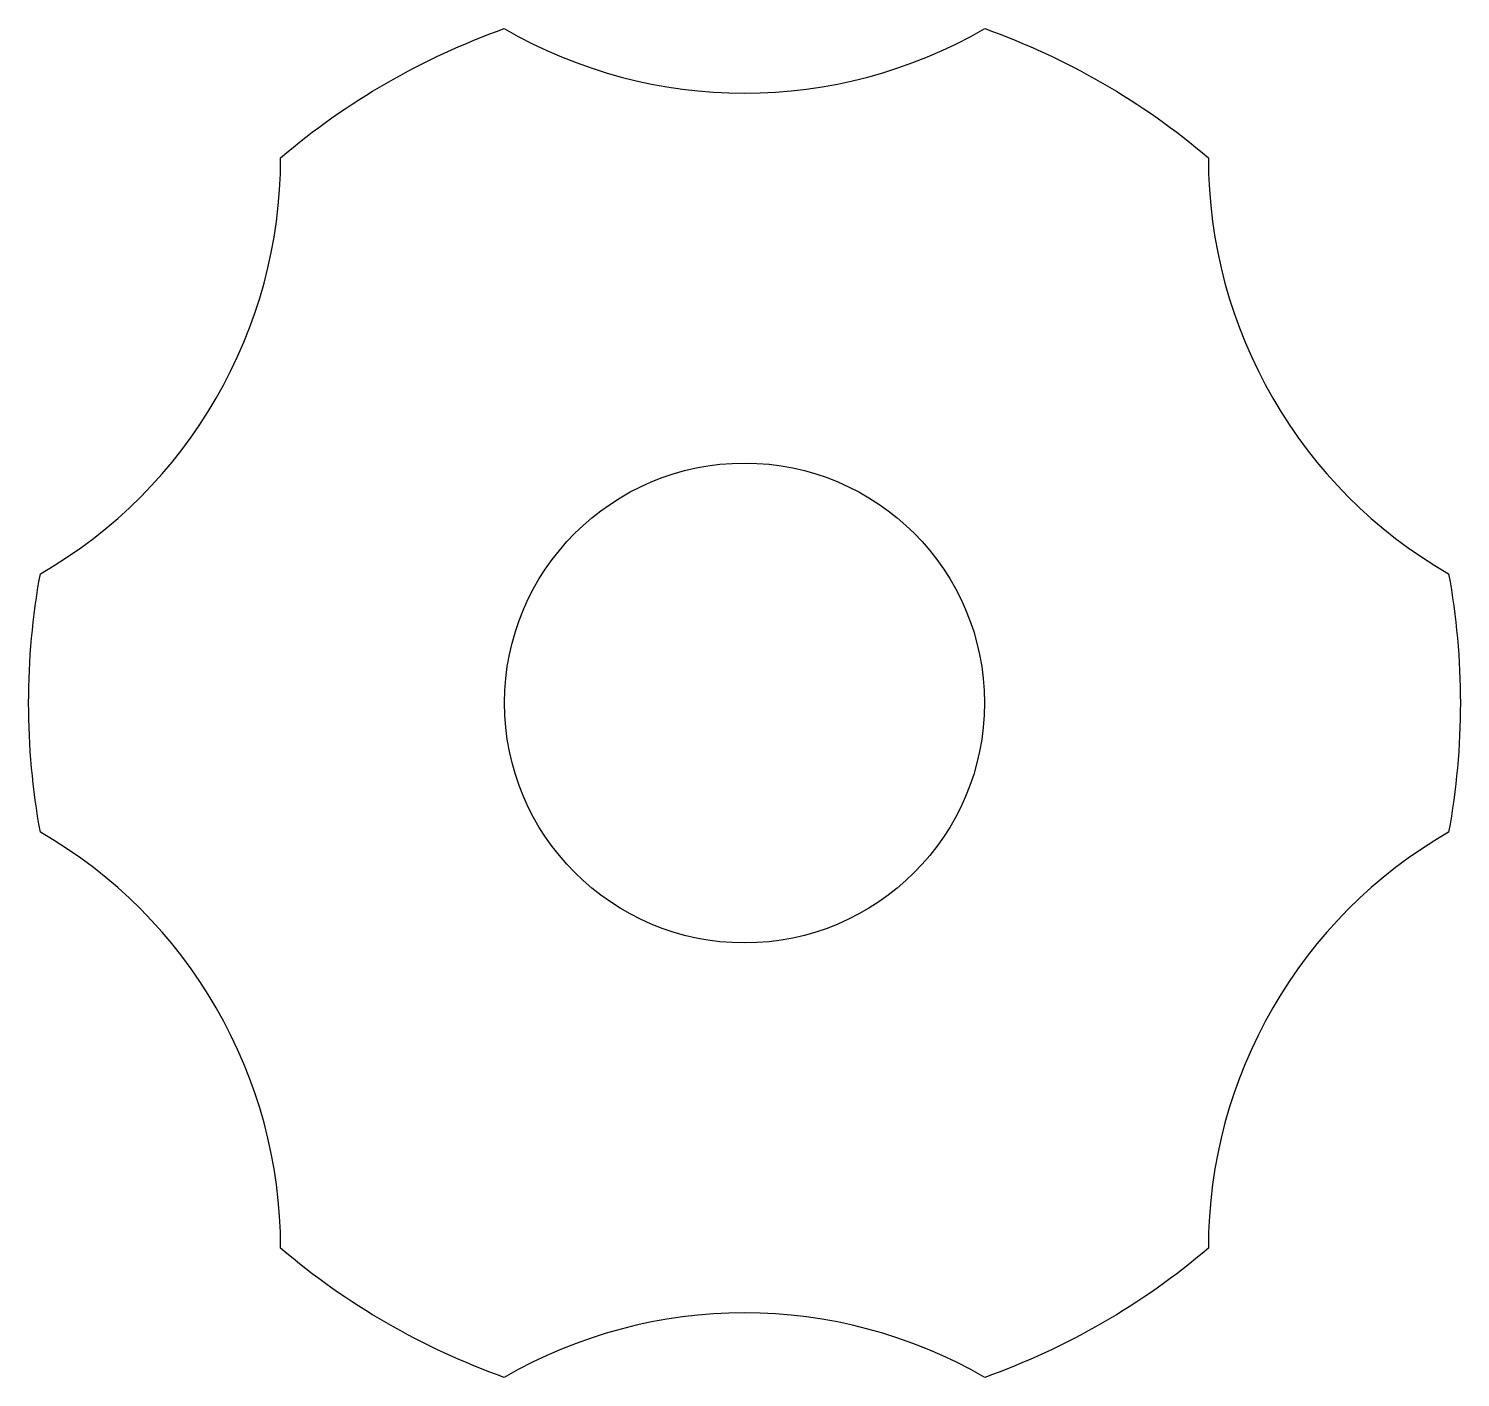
# Model space of a CAD drawing. Extents: x 135.1 to 170.9, y 201.1 to 234.8.
import ezdxf

# ---------------------------------------------------------------- set-up
doc = ezdxf.new("R2010")
doc.units = 0
doc.header["$LTSCALE"] = 15
doc.layers.get('0').update_dxf_attribs({"linetype": 'CONTINUOUS'})

msp = doc.modelspace()

# ---------------------------------------------------------------- linework, layer by layer
at = {"color": 0, "linetype": 'BYBLOCK'}
msp.add_lwpolyline([(135.404, 221.191, 0.268323), (141.411, 231.596, -0.090928), (147.003, 234.824, 0.268323), (159.018, 234.824, -0.090928), (164.61, 231.596, 0.268323), (170.617, 221.191, -0.090928), (170.617, 214.734, 0.268323), (164.61, 204.329, -0.090928), (159.018, 201.101, 0.268323), (147.003, 201.101, -0.090928), (141.411, 204.329, 0.268323), (135.404, 214.734, -0.090928)], format="xyb", close=True, dxfattribs=at)
msp.add_circle((153.011, 217.963), 6, dxfattribs=at)

doc.saveas('drawing.dxf')
